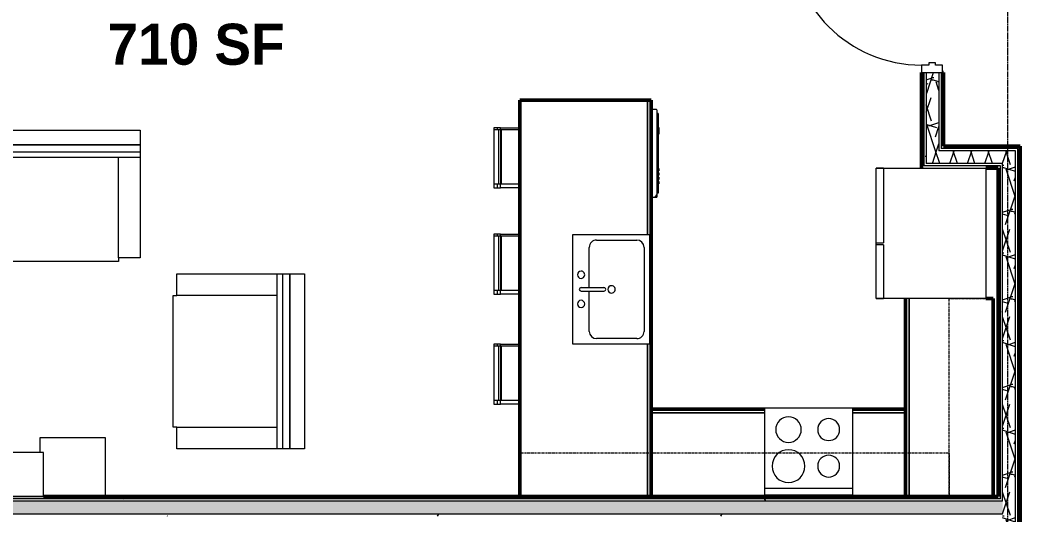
# Model space of a CAD drawing. Extents: x -4294 to -464, y 9706 to 12475.
# Drawn here: x -3751.8 to -3478, y 10548.4 to 10683.7 of the extents above; entities that cross this region are included whole.
import ezdxf

# ---------------------------------------------------------------- set-up
doc = ezdxf.new("R2010")
doc.units = 0
doc.linetypes.add('Dash', pattern=[0.25, 0.125, -0.125])
doc.linetypes.add('Grid Line 1_2_', pattern=[0.875, 0.5, -0.125, 0.125, -0.125])
for name, color, linetype, lineweight in [('0-1', 7, 'Continuous', 5), ('0-2', 50, 'Continuous', 13), ('A-AREA-IDEN', 2, 'Continuous', 9), ('A-DOOR', 31, 'Continuous', 13), ('A-DOOR-5', 31, 'Continuous', 20), ('A-DOOR-6', 31, 'Continuous', 9), ('A-DOOR-FRAM', 31, 'Continuous', 20), ('A-WALL', 113, 'Continuous', 13), ('A-WALL-PATT-5', 111, 'Continuous', 9), ('I-FURN', 30, 'Continuous', 9), ('I-FURN-1', 7, 'Continuous', 9), ('I-WALL-1', 2, 'Continuous', 50), ('P-SANR-FIXT-1', 7, 'Continuous', 9), ('Q-CASE-1', 250, 'Continuous', 50), ('Q-CASE-2', 7, 'Continuous', 9), ('Q-CASE-HDLN-1', 7, 'Dash', 9), ('Q-SPCQ-1', 7, 'Continuous', 9), ('S-GRID-1', 1, 'Grid Line 1_2_', 9)]:
    doc.layers.add(name, color=color, linetype=linetype, lineweight=lineweight)
doc.styles.add('Century Gothic_B', font='Gothicb.ttf', dxfattribs={"height": 11.25})
pattern_1 = [(0, (0, 0), (38.4, 9.6), [1.584, -27.216, 1.584, -27.216, -153.6]), (0, (0, 0), (38.4, 9.6), [-57.6, 1.584, -56.016, 1.584, -27.216, -67.2]), (0, (0, 0), (38.4, 9.6), [-144, 1.584, -17.616, 1.584, -46.416]), (120, (14.4, 4.8), (-27.513844, 28.4553755), [1.584, -27.216, 1.584, -27.216, -153.6]), (120, (14.4, 4.8), (-27.513844, 28.4553755), [-57.6, 1.584, -56.016, 1.584, -27.216, -67.2]), (120, (14.4, 4.8), (-27.513844, 28.4553755), [-144, 1.584, -17.616, 1.584, -46.416]), (240, (19.2, 24), (-10.886156, -38.0553755), [1.584, -27.216, 1.584, -27.216, -153.6]), (240, (19.2, 24), (-10.886156, -38.0553755), [-57.6, 1.584, -56.016, 1.584, -27.216, -67.2]), (240, (19.2, 24), (-10.886156, -38.0553755), [-144, 1.584, -17.616, 1.584, -46.416])]
pattern_2 = [(161.57, (0.6, 0.6), (-4.80033747, -0.00041462), [0, -34.152, 3.792, 0]), (18.43, (-0.6, 0.6), (-4.80033747, 0.00041462), [0, -34.152, 3.792, 0]), (108.43, (0.6, 0.6), (2.39913218, -12.00105099), [11.382, -26.562]), (71.57, (-0.6, 0.6), (2.39913218, 12.00105099), [11.382, -26.562])]

# ---------------------------------------------------------------- blocks, each defined once
blk = doc.blocks.new('OD_CW_Base Cabinet - OD_CW_Base Cabinet-1862514-FLOOR PLAN - 2ND FLOOR')
at = {"layer": 'Q-CASE-1'}
for p, q in [((0.74, -24), (0.74, 12)), ((0.74, 12), (109.34, 12)), ((109.34, -24), (0.74, -24))]:
    blk.add_line(p, q, dxfattribs=at)
at = {"layer": 'Q-CASE-2'}
for p, q in [((0.74, 11), (0.74, 12)), ((0.74, 12), (109.34, 12)), ((37.56, 11), (0.74, 11)), ((0.74, -24), (0.74, 11)), ((0.74, 11), (37.56, 11)), ((109.34, 11), (67.56, 11)), ((67.56, 11), (109.34, 11)), ((109.34, -24), (0.74, -24))]:
    blk.add_line(p, q, dxfattribs=at)
blk = doc.blocks.new('Refrigerator_-_Side-by-Side_6047 - 36_ X 30_-1372843-FLOOR PLAN - 2ND FLOOR')
at = {"layer": 'Q-SPCQ-1'}
for p, q in [((-17.88, 15.58), (17.87, 15.58)), ((-17.88, -14.42), (-17.88, 15.58)), ((-17.88, 15.58), (-3.13, 15.58)), ((-17.88, 15.58), (-17.88, 13.58)), ((-3.13, 13.58), (-3.13, 15.58)), ((-2.63, 15.58), (17.87, 15.58)), ((-2.63, 15.58), (-2.63, 13.58)), ((17.87, 15.58), (17.87, -14.42)), ((17.87, 13.58), (17.87, 15.58)), ((-3.13, 13.58), (-17.88, 13.58)), ((17.87, 13.58), (-2.63, 13.58)), ((17.87, -14.42), (-17.88, -14.42))]:
    blk.add_line(p, q, dxfattribs=at)
blk = doc.blocks.new('Range - 24_ x 24_-V29-FLOOR PLAN - 2ND FLOOR')
at = {"layer": 'Q-SPCQ-1'}
for p, q in [((0, 0), (24, 0)), ((0, -24), (0, 0)), ((24, 0), (24, -24)), ((0, -22), (24, -22)), ((24, -24), (0, -24))]:
    blk.add_line(p, q, dxfattribs=at)
for centre, radius, start, end in [((6.5, -6), 3.5, 360, 180), ((17.5, -6), 3, 360, 180), ((6.5, -6), 3.5, 180, 0), ((17.5, -6), 3, 180, 0), ((6.5, -16), 4.5, 360, 180), ((17.5, -16), 3, 360, 180), ((6.5, -16), 4.5, 180, 0), ((17.5, -16), 3, 180, 0)]:
    blk.add_arc(centre, radius, start, end, dxfattribs=at)
blk = doc.blocks.new('OD_CW_Base Cabinet - OD_CW_Base Cabinet-1445614-FLOOR PLAN - 2ND FLOOR')
at = {"layer": 'Q-CASE-1'}
for p, q in [((0.74, 24), (0.74, 0)), ((70.36, 0), (70.36, 24)), ((0.74, 0), (15.27, 0)), ((39.27, 0), (70.36, 0))]:
    blk.add_line(p, q, dxfattribs=at)
at = {"layer": 'Q-CASE-2'}
for p, q in [((0.74, 1), (0.74, 24)), ((70.36, 24), (70.36, 1)), ((0.74, 0), (0.74, 1)), ((0.74, 1), (15.27, 1)), ((15.27, 1), (0.74, 1)), ((15.27, 0), (0.74, 0)), ((39.27, 1), (70.36, 1)), ((70.36, 1), (39.27, 1)), ((70.36, 0), (39.27, 0)), ((70.36, 1), (70.36, 0))]:
    blk.add_line(p, q, dxfattribs=at)
blk = doc.blocks.new('OD_CW_Base Cabinet - OD_CW_Base Cabinet-1916523-FLOOR PLAN - 2ND FLOOR')
at = {"layer": 'Q-CASE-1'}
for p, q in [((54.99, 24), (0.74, 24)), ((0.74, 24), (0.74, 22)), ((0.74, 0), (54.99, 0))]:
    blk.add_line(p, q, dxfattribs=at)
at = {"layer": 'Q-CASE-2'}
for p, q in [((0.74, 22), (0.74, 24)), ((0.74, 24), (54.99, 24)), ((0.74, 1), (54.99, 1)), ((54.99, 1), (0.74, 1)), ((54.99, 0), (0.74, 0))]:
    blk.add_line(p, q, dxfattribs=at)
blk = doc.blocks.new('Sink Kitchen-Single - 30_ x 21_-1372827-FLOOR PLAN - 2ND FLOOR')
at = {"layer": 'P-SANR-FIXT-1'}
for p, q in [((-14.38, 10.41), (15.62, 10.41)), ((-14.38, -10.59), (-14.38, 10.41)), ((-10.88, 8.91), (12.12, 8.91)), ((15.62, 10.41), (15.62, -10.59)), ((-12.88, -4.09), (-12.88, 6.91)), ((14.12, 6.91), (14.12, -4.09)), ((0.12, -8.34), (0.12, -2.09)), ((1.12, -8.34), (1.12, -2.09)), ((0.12, -6.09), (-10.88, -6.09)), ((12.12, -6.09), (1.12, -6.09)), ((15.62, -10.59), (-14.38, -10.59))]:
    blk.add_line(p, q, dxfattribs=at)
for centre, radius, start, end in [((-10.88, 6.91), 2, 90, 180), ((12.12, 6.91), 2, 360, 90), ((0.62, 0), 1, 360, 180), ((0.62, 0), 1, 180, 0), ((0.62, -2.09), 0.5, 360, 180), ((-10.88, -4.09), 2, 180, 270), ((12.12, -4.09), 2, 270, 0), ((-3.38, -8.34), 1, 360, 180), ((4.62, -8.34), 1, 0, 180), ((-3.38, -8.34), 1, 180, 0), ((0.62, -8.34), 0.5, 180, 0), ((4.62, -8.34), 1, 180, 0)]:
    blk.add_arc(centre, radius, start, end, dxfattribs=at)
blk = doc.blocks.new('Dishwasher_15404 - 34_ counter-V30-FLOOR PLAN - 2ND FLOOR')
at = {"layer": 'Q-SPCQ-1'}
for p, q in [((26.68, 0), (25.25, 0)), ((26.87, -22.93), (26.87, -0.2)), ((27.12, -1.09), (26.87, -1.09)), ((27.12, -1.09), (27.12, -22.91)), ((27.37, -4.82), (27.12, -4.82)), ((27.37, -4.86), (27.37, -5.81)), ((27.12, -6.79), (27.37, -6.79)), ((27.37, -5.81), (27.37, -6.76)), ((27.37, -16.15), (27.12, -16.15)), ((27.37, -16.15), (27.37, -16.74)), ((27.12, -16.74), (27.37, -16.74)), ((27.37, -17.33), (27.12, -17.33)), ((27.12, -17.92), (27.37, -17.92)), ((27.37, -18.51), (27.12, -18.51)), ((27.12, -19.1), (27.37, -19.1)), ((27.37, -17.33), (27.37, -17.92)), ((27.37, -18.51), (27.37, -19.1)), ((27.37, -19.69), (27.12, -19.69)), ((27.12, -20.28), (27.37, -20.28)), ((27.37, -19.69), (27.37, -20.28)), ((25.25, -24), (25.8, -24)), ((25.8, -24), (26.68, -24)), ((27.12, -22.91), (26.87, -22.91)), ((26.87, -23.8), (26.87, -22.93))]:
    blk.add_line(p, q, dxfattribs=at)
for centre, radius, start, end in [((26.68, -0.2), 0.197, 360, 90), ((26.68, -0.2), 0.197, 0, 90), ((25.8, -22.93), 1.07, 270, 0), ((26.68, -23.8), 0.197, 270, 0)]:
    blk.add_arc(centre, radius, start, end, dxfattribs=at)
blk = doc.blocks.new('OD_CW_Upper Cabinet - OD_CW_Upper Cabinet-1916543-FLOOR PLAN - 2ND FLOOR')
at = {"layer": 'Q-CASE-HDLN-1'}
for p, q in [((0.74, -24), (0.74, -12)), ((0.74, -12), (118.36, -12)), ((118.36, -12), (118.36, -24)), ((118.36, -24), (0.74, -24))]:
    blk.add_line(p, q, dxfattribs=at)
blk = doc.blocks.new('Bar_Stool_6722_1_ - Bar_Stool_6722_1_-V31-FLOOR PLAN - 2ND FLOOR')
at = {"layer": 'I-FURN-1'}
for p, q in [((1, 0), (0, 0)), ((0, 0), (0, -0.98)), ((0, -0.98), (1, -0.98)), ((0, -0.98), (0, -1.78)), ((0, -1.78), (1, -1.78)), ((0, -7.07), (0, -1.78)), ((1, -1.24), (1, 0)), ((16, 0), (1, 0)), ((1, -1.91), (1, -1.24)), ((16, -1.24), (1, -1.24)), ((1, -1.91), (16, -1.91)), ((1, -2.03), (1, -1.91)), ((1, -7.07), (1, -2.03)), ((1, -2.03), (16, -2.03)), ((16.5, 0), (16, 0)), ((16, 0), (16, -1.24)), ((16, -0.98), (16.5, -0.98)), ((16, -1.24), (16, -1.91)), ((16, -1.78), (16.5, -1.78)), ((16, -1.91), (16, -2.03)), ((16, -2.03), (16, -7.07)), ((16.5, -0.98), (16.5, 0)), ((16.5, -1.78), (16.5, -0.98)), ((16.5, -1.78), (16.5, -7.07))]:
    blk.add_line(p, q, dxfattribs=at)
blk = doc.blocks.new('OD_CW_Upper Cabinet - OD_CW_Upper Cabinet-1916511-FLOOR PLAN - 2ND FLOOR')
at = {"layer": 'Q-CASE-HDLN-1'}
for p, q in [((0.74, -24), (0.74, -12)), ((0.74, -12), (54.99, -12)), ((54.99, -12), (54.99, -24)), ((54.99, -24), (0.74, -24))]:
    blk.add_line(p, q, dxfattribs=at)
blk = doc.blocks.new('Entertainment_Center_14771 - Entertainment_Center_14771-V32-FLOOR PLAN - 2ND FLOOR')
at = {"layer": 'I-FURN-1'}
for p, q in [((-18, 10), (-36, 10)), ((-36, 10), (-36, -6)), ((-34.85, 10.03), (-35.34, 10.03)), ((-34.85, 10), (-34.85, 10.03)), ((-18.66, 10.03), (-19.66, 10.03)), ((-19.66, 10.03), (-19.66, 10)), ((-18.66, 10), (-18.66, 10.03)), ((-18, 6), (-18, 10)), ((36, 10), (18, 10)), ((18, 10), (18, 6)), ((18.66, 10.03), (18.66, 10)), ((19.66, 10.03), (18.66, 10.03)), ((19.66, 10), (19.66, 10.03)), ((35.34, 10.03), (34.85, 10.03)), ((34.85, 10.03), (34.85, 10)), ((36, -6), (36, 10)), ((19, 6), (-19, 6)), ((-19, 6), (-19, -6)), ((19, -6), (19, 6)), ((-36, -6), (-19, -6)), ((-36, -6.13), (-36, -6)), ((-36, -6), (-19, -6)), ((-19, -6), (19, -6)), ((-19, -6.13), (-19, -6)), ((-19, -6), (19, -6)), ((19, -6.13), (-19, -6.13)), ((19, -6), (36, -6)), ((19, -6), (19, -6.13)), ((19, -6), (36, -6)), ((36, -6.13), (36, -6))]:
    blk.add_line(p, q, dxfattribs=at)
blk = doc.blocks.new('Couch-Both_Arms-Generic - 1-1372852-FLOOR PLAN - 2ND FLOOR')
at = {"layer": 'I-FURN'}
for p, q in [((-42, 17.5), (-36, 17.5)), ((-42, -10), (-42, 17.5)), ((-36, 18.5), (36, 18.5)), ((-36, 17.5), (-36, 18.5)), ((-36, 17.5), (-36, -10)), ((36, 18.5), (36, 17.5)), ((36, 17.5), (42, 17.5)), ((36, -10), (36, 17.5)), ((42, 17.5), (42, -10)), ((-42, -10), (42, -10)), ((-42, -13.5), (-42, -10)), ((42, -10), (42, -13.5)), ((-42, -11.5), (42, -11.5)), ((-42, -13.5), (42, -13.5)), ((42, -13.5), (-42, -13.5))]:
    blk.add_line(p, q, dxfattribs=at)
at = {"layer": 'I-FURN-1'}
for p, q in [((-42, -17.5), (-42, -13.5)), ((42, -13.5), (42, -17.5)), ((42, -17.5), (-42, -17.5))]:
    blk.add_line(p, q, dxfattribs=at)
blk = doc.blocks.new('Couch-Both_Arms-Generic - 2-1523460-FLOOR PLAN - 2ND FLOOR')
at = {"layer": 'I-FURN'}
for p, q in [((-24, 17.5), (-18, 17.5)), ((-24, -10), (-24, 17.5)), ((-18, 18.5), (18, 18.5)), ((-18, 17.5), (-18, 18.5)), ((-18, 17.5), (-18, -10)), ((18, 18.5), (18, 17.5)), ((18, 17.5), (24, 17.5)), ((18, -10), (18, 17.5)), ((24, 17.5), (24, -10)), ((-24, -10), (24, -10)), ((-24, -13.5), (-24, -10)), ((24, -10), (24, -13.5)), ((-24, -11.5), (24, -11.5)), ((-24, -13.5), (24, -13.5)), ((24, -13.5), (-24, -13.5))]:
    blk.add_line(p, q, dxfattribs=at)
at = {"layer": 'I-FURN-1'}
for p, q in [((-24, -17.5), (-24, -13.5)), ((24, -13.5), (24, -17.5)), ((24, -17.5), (-24, -17.5))]:
    blk.add_line(p, q, dxfattribs=at)
blk = doc.blocks.new('CTR - 1st Phase - Unit Layouts_rvt-1-FLOOR PLAN - 2ND FLOOR')
at = {"layer": '0-2'}
for name, p, rotation in [('OD_CW_Base Cabinet - OD_CW_Base Cabinet-1862514-FLOOR PLAN - 2ND FLOOR', (-3590.97, 10662.53), 269.9999999999955), ('Couch-Both_Arms-Generic - 1-1372852-FLOOR PLAN - 2ND FLOOR', (-3760.9, 10636.09), 180), ('Bar_Stool_6722_1_ - Bar_Stool_6722_1_-V31-FLOOR PLAN - 2ND FLOOR', (-3622.05, 10637.74), 89.99999999990284), ('Refrigerator_-_Side-by-Side_6047 - 36_ X 30_-1372843-FLOOR PLAN - 2ND FLOOR', (-3501.77, 10625.31), 89.99999999999746), ('Bar_Stool_6722_1_ - Bar_Stool_6722_1_-V31-FLOOR PLAN - 2ND FLOOR', (-3622.05, 10608.62), 89.99999999990284), ('Sink Kitchen-Single - 30_ x 21_-1372827-FLOOR PLAN - 2ND FLOOR', (-3589.84, 10610.59), 269.9999999999953), ('Couch-Both_Arms-Generic - 2-1523460-FLOOR PLAN - 2ND FLOOR', (-3691.4, 10590.26), 89.99999999997986), ('OD_CW_Base Cabinet - OD_CW_Base Cabinet-1916523-FLOOR PLAN - 2ND FLOOR', (-3509.35, 10608.18), 270.0000000000001), ('OD_CW_Upper Cabinet - OD_CW_Upper Cabinet-1916511-FLOOR PLAN - 2ND FLOOR', (-3509.35, 10552.45), 89.99999999998816), ('Bar_Stool_6722_1_ - Bar_Stool_6722_1_-V31-FLOOR PLAN - 2ND FLOOR', (-3622.05, 10578.5), 89.99999999990284), ('OD_CW_Base Cabinet - OD_CW_Base Cabinet-1445614-FLOOR PLAN - 2ND FLOOR', (-3508.61, 10577.19), 180)]:
    blk.add_blockref(name, p, dxfattribs=dict(at, rotation=rotation))
for name, p in [('Dishwasher_15404 - 34_ counter-V30-FLOOR PLAN - 2ND FLOOR', (-3604.22, 10659.19)), ('Range - 24_ x 24_-V29-FLOOR PLAN - 2ND FLOOR', (-3547.88, 10577.56)), ('Entertainment_Center_14771 - Entertainment_Center_14771-V32-FLOOR PLAN - 2ND FLOOR', (-3764.41, 10559.31)), ('OD_CW_Upper Cabinet - OD_CW_Upper Cabinet-1916543-FLOOR PLAN - 2ND FLOOR', (-3615.71, 10577.19))]:
    blk.add_blockref(name, p, dxfattribs=at)
blk = doc.blocks.new('CTR - 1st Phase - Shell_rvt-1-FLOOR PLAN - 2ND FLOOR')
at = {"layer": 'S-GRID-1'}
blk.add_line((-3481.32, 9836.18), (-3481.32, 12413.74), dxfattribs=at)
blk = doc.blocks.new('HOLLOW METAL - UNIT DOOR-1956233-FLOOR PLAN - 2ND FLOOR')
at = {"layer": 'A-DOOR-5'}
for p, q in [((18, 39.25), (16.25, 39.25)), ((16.25, 39.25), (16.25, 3.25)), ((18, 3.25), (18, 39.25)), ((16.25, 3.25), (18, 3.25))]:
    blk.add_line(p, q, dxfattribs=at)
at = {"layer": 'A-DOOR-6'}
blk.add_arc((18, 3.25), 36, 90, 180, dxfattribs=at)
at = {"layer": 'A-DOOR-FRAM'}
for p, q in [((-18, 3.25), (-20, 3.25)), ((-20, 3.25), (-20, -2.5)), ((-18, 1.3125), (-18, 3.25)), ((18, 3.25), (18, 1.3125)), ((20, 3.25), (18, 3.25)), ((20, -2.5), (20, 3.25)), ((-17.375, 1.3125), (-18, 1.3125)), ((-17.375, -0.5625), (-17.375, 1.3125)), ((18, 1.3125), (17.375, 1.3125)), ((17.375, 1.3125), (17.375, -0.5625)), ((-20, -2.5), (-18, -2.5)), ((-18, -2.5), (-18, -0.5625)), ((-18, -0.5625), (-17.375, -0.5625)), ((17.375, -0.5625), (18, -0.5625)), ((18, -0.5625), (18, -2.5)), ((18, -2.5), (20, -2.5))]:
    blk.add_line(p, q, dxfattribs=at)

msp = doc.modelspace()

# ---------------------------------------------------------------- hatches: boundary and pattern name
at = {"layer": 'A-WALL-PATT-5'}
h = msp.add_hatch(dxfattribs=at)
h.set_pattern_fill('FP_1', color=256, style=0, pattern_type=2)
h.set_pattern_definition(pattern_1)
h.paths.add_polyline_path([(-3503.6737, 10644.4394), (-3503.6737, 10669.3894), (-3504.2987, 10669.3894), (-3504.2987, 10644.4394)], flags=0)
h.paths.add_polyline_path([(-3504.2987, 10709.3894), (-3503.6737, 10709.3894), (-3503.6737, 10711.6394), (-3504.2987, 10711.6394), (-3504.2987, 10710.2778)], flags=0)
h = msp.add_hatch(dxfattribs=at)
h.set_pattern_fill('FP_41', color=256, style=0, pattern_type=2)
h.set_pattern_definition(pattern_2)
h.paths.add_polyline_path([(-3503.6351, 10647.9394), (-3500.1737, 10647.9394), (-3500.1737, 10669.3894), (-3503.6737, 10669.3894), (-3503.6737, 10647.9394)], flags=0)
h.paths.add_polyline_path([(-3500.1737, 10709.3894), (-3500.1737, 10711.6394), (-3503.6737, 10711.6394), (-3503.6237, 10709.3894), (-3501.1112, 10709.3894)], flags=0)
h = msp.add_hatch(dxfattribs=at)
h.set_pattern_fill('FP_1', color=256, style=0, pattern_type=2)
h.set_pattern_definition(pattern_1)
h.paths.add_polyline_path([(-3478.5987, 10413.4144), (-3478.5987, 10648.5644), (-3479.2237, 10648.5644), (-3479.2237, 10413.4144)], flags=0)
h = msp.add_hatch(dxfattribs=at)
h.set_pattern_fill('FP_1', color=256, style=0, pattern_type=2)
h.set_pattern_definition(pattern_1)
h.paths.add_polyline_path([(-3477.9737, 10412.7894), (-3477.9737, 10649.1894), (-3478.5987, 10649.1894), (-3478.5987, 10412.7894)], flags=0)
h = msp.add_hatch(dxfattribs=at)
h.set_pattern_fill('FP_41', color=256, style=0, pattern_type=2)
h.set_pattern_definition(pattern_2)
h.paths.add_polyline_path([(-3482.7237, 10644.4394), (-3482.7237, 10647.9394), (-3503.6737, 10647.9394), (-3503.6737, 10644.4394), (-3483.3487, 10644.4394)], flags=0)
h = msp.add_hatch(dxfattribs=at)
h.set_pattern_fill('FP_41', color=256, style=0, pattern_type=2)
h.set_pattern_definition(pattern_2)
h.paths.add_polyline_path([(-3482.7069, 10414.0394), (-3479.2237, 10414.0394), (-3479.2237, 10647.9394), (-3482.7237, 10647.9394), (-3482.7237, 10414.0394)], flags=0)
h = msp.add_hatch(dxfattribs=at)
h.set_pattern_fill('FP_1', color=256, style=0, pattern_type=2)
h.set_pattern_definition(pattern_1)
h.paths.add_polyline_path([(-3483.3487, 10418.1644), (-3483.3487, 10547.8144), (-3483.9737, 10547.8144), (-3483.9737, 10418.1644)], flags=0)
h.paths.add_polyline_path([(-3483.9737, 10552.5644), (-3483.3487, 10552.5655), (-3483.3487, 10643.8144), (-3483.9737, 10643.8144), (-3483.9737, 10553.1894)], flags=0)
h = msp.add_hatch(dxfattribs=at)
h.set_pattern_fill('FP_1', color=256, style=0, pattern_type=2)
h.set_pattern_definition(pattern_1)
h.paths.add_polyline_path([(-3483.3457, 10417.5394), (-3482.7237, 10417.5394), (-3482.7237, 10548.4394), (-3483.3487, 10548.4394), (-3483.3487, 10417.5394)], flags=0)
h.paths.add_polyline_path([(-3482.7237, 10551.9394), (-3482.7237, 10644.4394), (-3483.3487, 10644.4394), (-3483.3487, 10551.9394)], flags=0)
h = msp.add_hatch(dxfattribs=at)
h.set_pattern_fill('FP_1', color=256, style=0, pattern_type=2)
h.set_pattern_definition(pattern_1)
h.paths.add_polyline_path([(-3504.8992, 10552.5644), (-3483.9737, 10552.5644), (-3483.9737, 10553.1894), (-3852.4737, 10553.1894), (-3852.4737, 10552.5644), (-3508.3487, 10552.5644)], flags=0)
h = msp.add_hatch(dxfattribs=at)
h.set_pattern_fill('FP_1', color=256, style=0, pattern_type=2)
h.set_pattern_definition(pattern_1)
h.paths.add_polyline_path([(-3483.3487, 10551.9394), (-3483.3487, 10552.5644), (-3852.4737, 10552.5644), (-3852.4737, 10551.9394), (-3483.9737, 10551.9394)], flags=0)
h = msp.add_hatch(dxfattribs=at)
h.set_pattern_fill('FP_41', color=256, style=0, pattern_type=2)
h.set_pattern_definition(pattern_2)
h.paths.add_polyline_path([(-3482.8513, 10548.4394), (-3482.7237, 10548.4394), (-3482.7237, 10551.9394), (-3852.4737, 10551.9394), (-3852.4737, 10548.4394), (-3483.3487, 10548.4394)], flags=0)
h = msp.add_hatch(dxfattribs=at)
h.set_pattern_fill('FP_1', color=256, style=0, pattern_type=2)
h.set_pattern_definition(pattern_1)
h.paths.add_polyline_path([(-3504.8992, 10547.8144), (-3483.3487, 10547.8144), (-3483.3517, 10548.4394), (-3852.4737, 10548.4394), (-3852.4737, 10547.8144), (-3680.8661, 10547.8144), (-3680.8661, 10548.0394), (-3677.3661, 10548.0394), (-3677.3661, 10547.8144), (-3554.0487, 10547.8144), (-3554.0487, 10548.0394), (-3550.5487, 10548.0394), (-3550.5487, 10547.8144), (-3509.3487, 10547.8144)], flags=0)

# ---------------------------------------------------------------- linework, layer by layer
at = {"layer": 'A-WALL'}
for p, q in [((-3504.2987, 10669.3894), (-3504.2987, 10643.8144)), ((-3503.6737, 10669.3894), (-3503.6737, 10644.4394)), ((-3500.1737, 10669.3894), (-3500.1737, 10647.9394)), ((-3499.5487, 10669.3894), (-3499.5487, 10648.5644)), ((-3478.5987, 10648.5644), (-3499.5487, 10648.5644)), ((-3478.5987, 10413.4144), (-3478.5987, 10648.5644)), ((-3479.2237, 10647.9394), (-3500.1737, 10647.9394)), ((-3479.2237, 10414.0394), (-3479.2237, 10647.9394)), ((-3483.3487, 10643.8144), (-3504.2987, 10643.8144)), ((-3482.7237, 10644.4394), (-3503.6737, 10644.4394)), ((-3483.3487, 10552.5644), (-3483.3487, 10643.8144)), ((-3482.7237, 10551.9394), (-3482.7237, 10644.4394)), ((-3483.3487, 10552.5644), (-3852.4737, 10552.5644)), ((-3482.7237, 10551.9394), (-3852.4737, 10551.9394)), ((-3482.7237, 10548.4394), (-3852.4737, 10548.4394))]:
    msp.add_line(p, q, dxfattribs=at)
at = {"layer": 'I-WALL-1'}
for p, q in [((-3504.9237, 10669.3894), (-3504.9237, 10643.1894)), ((-3498.9237, 10669.3894), (-3499.1737, 10669.3894)), ((-3498.9237, 10649.1894), (-3498.9237, 10669.3894)), ((-3477.9737, 10649.1894), (-3498.9237, 10649.1894)), ((-3477.9737, 10412.7894), (-3477.9737, 10649.1894)), ((-3487.3487, 10643.1894), (-3483.9737, 10643.1894)), ((-3483.9737, 10643.1894), (-3483.9737, 10553.1894)), ((-3483.9737, 10553.1894), (-3745.412, 10553.1894))]:
    msp.add_line(p, q, dxfattribs=at)

# ---------------------------------------------------------------- block references
at = {"layer": '0-1'}
for name in ['CTR - 1st Phase - Shell_rvt-1-FLOOR PLAN - 2ND FLOOR', 'CTR - 1st Phase - Unit Layouts_rvt-1-FLOOR PLAN - 2ND FLOOR']:
    msp.add_blockref(name, (0, 0), dxfattribs=at)
at = {"layer": 'A-DOOR', "rotation": 89.99999999999778}
msp.add_blockref('HOLLOW METAL - UNIT DOOR-1956233-FLOOR PLAN - 2ND FLOOR', (-3501.6737, 10689.3894), dxfattribs=at)

# ---------------------------------------------------------------- texts
at = {"layer": 'A-AREA-IDEN', "insert": (-3727.8797, 10682.7345), "char_height": 11.25, "width": 57.57, "attachment_point": 1, "style": 'Century Gothic_B'}
msp.add_mtext('710 SF', dxfattribs=at)

doc.saveas('drawing.dxf')
